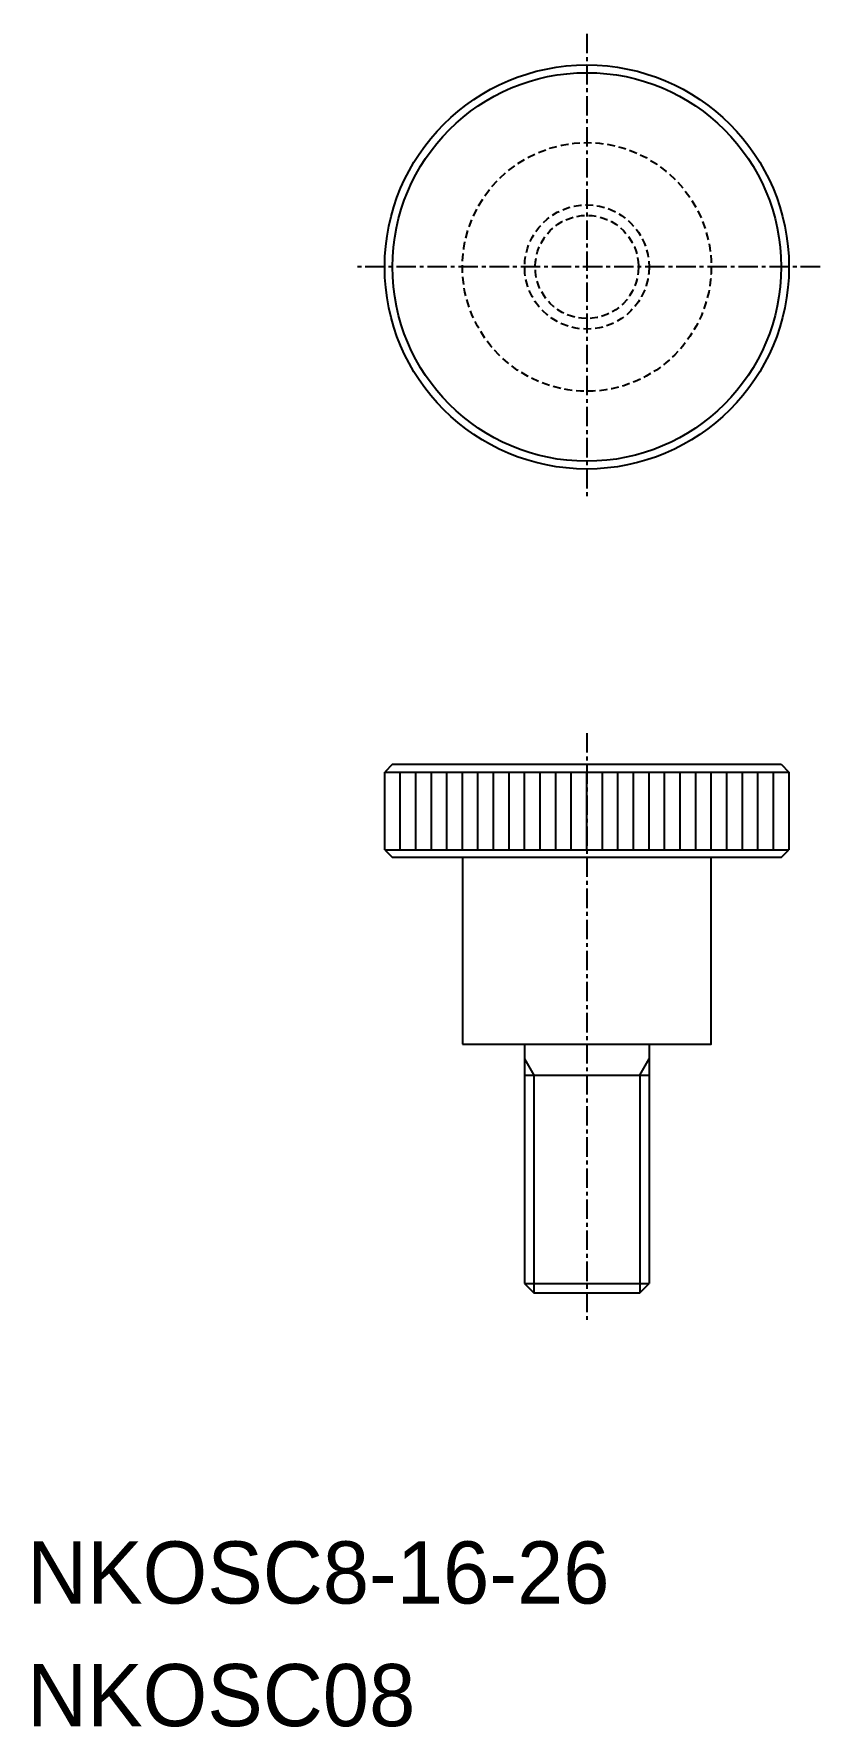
# Model space of a CAD drawing. Extents: x -12410 to -12360, y -199 to -90.
import ezdxf

# ---------------------------------------------------------------- set-up
doc = ezdxf.new("R2010")
doc.units = 0
doc.linetypes.add('CENTER', pattern=[2, 1.25, -0.25, 0.25, -0.25])
doc.linetypes.add('DASHED', pattern=[0.75, 0.5, -0.25])
doc.layers.get('0').update_dxf_attribs({"linetype": 'CONTINUOUS'})
doc.layers.add('CENTER', color=1, linetype='CENTER')

msp = doc.modelspace()

# ---------------------------------------------------------------- linework, layer by layer
at = {"color": 7, "linetype": 'CONTINUOUS'}
for p, q in [((-12387.28, -137.34), (-12387.78, -137.84)), ((-12387.78, -137.84), (-12361.78, -137.84)), ((-12387.78, -142.84), (-12387.78, -137.84)), ((-12387.28, -137.34), (-12362.28, -137.34)), ((-12386.78, -142.84), (-12386.78, -137.84)), ((-12385.78, -142.84), (-12385.78, -137.84)), ((-12384.78, -142.84), (-12384.78, -137.84)), ((-12383.78, -142.84), (-12383.78, -137.84)), ((-12382.78, -142.84), (-12382.78, -137.84)), ((-12381.78, -142.84), (-12381.78, -137.84)), ((-12380.78, -142.84), (-12380.78, -137.84)), ((-12379.78, -142.84), (-12379.78, -137.84)), ((-12378.78, -142.84), (-12378.78, -137.84)), ((-12377.78, -142.84), (-12377.78, -137.84)), ((-12376.78, -142.84), (-12376.78, -137.84)), ((-12375.78, -142.84), (-12375.78, -137.84)), ((-12374.78, -142.84), (-12374.78, -137.84)), ((-12373.78, -142.84), (-12373.78, -137.84)), ((-12372.78, -142.84), (-12372.78, -137.84)), ((-12371.78, -142.84), (-12371.78, -137.84)), ((-12370.78, -142.84), (-12370.78, -137.84)), ((-12369.78, -142.84), (-12369.78, -137.84)), ((-12368.78, -142.84), (-12368.78, -137.84)), ((-12367.78, -142.84), (-12367.78, -137.84)), ((-12366.78, -142.84), (-12366.78, -137.84)), ((-12365.78, -142.84), (-12365.78, -137.84)), ((-12364.78, -142.84), (-12364.78, -137.84)), ((-12363.78, -142.84), (-12363.78, -137.84)), ((-12362.78, -142.84), (-12362.78, -137.84)), ((-12362.28, -137.34), (-12361.78, -137.84)), ((-12361.78, -137.84), (-12361.78, -142.84)), ((-12387.78, -142.84), (-12361.78, -142.84)), ((-12387.78, -142.84), (-12387.28, -143.34)), ((-12362.28, -143.34), (-12387.28, -143.34)), ((-12380.78, -142.84), (-12380.78, -142.84)), ((-12362.28, -143.34), (-12361.78, -142.84)), ((-12378.78, -155.34), (-12378.78, -170.74)), ((-12370.78, -155.34), (-12370.78, -170.74)), ((-12378.78, -157.34), (-12370.78, -157.34)), ((-12378.78, -170.74), (-12370.78, -170.74)), ((-12378.78, -170.74), (-12378.18, -171.34)), ((-12376.78, -170.74), (-12376.78, -170.74)), ((-12374.78, -170.74), (-12374.78, -170.74)), ((-12371.38, -171.34), (-12370.78, -170.74)), ((-12378.18, -171.34), (-12371.38, -171.34))]:
    msp.add_line(p, q, dxfattribs=at)
at = {"color": 3, "linetype": 'CONTINUOUS'}
for p, q in [((-12378.78, -156.3), (-12378.18, -157.34)), ((-12371.38, -157.34), (-12370.78, -156.3)), ((-12378.18, -157.34), (-12378.18, -171.34)), ((-12371.38, -157.34), (-12371.38, -171.34))]:
    msp.add_line(p, q, dxfattribs=at)
at = {"color": 7, "linetype": 'CONTINUOUS'}
msp.add_lwpolyline([(-12382.78, -155.34), (-12366.78, -155.34), (-12366.78, -143.34), (-12382.78, -143.34)], close=True, dxfattribs=at)
for radius in [13, 12.5]:
    msp.add_circle((-12374.78, -105.34), radius, dxfattribs=at)
at = {"color": 3, "linetype": 'DASHED'}
for radius in [8, 4, 3.32]:
    msp.add_circle((-12374.78, -105.34), radius, dxfattribs=at)
at = {"layer": 'CENTER', "color": 1, "linetype": 'CENTER'}
for p, q in [((-12374.78, -90.34), (-12374.78, -120.34)), ((-12359.78, -105.34), (-12389.78, -105.34)), ((-12374.78, -135.34), (-12374.78, -173.34))]:
    msp.add_line(p, q, dxfattribs=at)

# ---------------------------------------------------------------- texts
at = {"color": 7, "linetype": 'CONTINUOUS'}
for s, p in [('NKOSC8-16-26', (-12410.78, -191.34)), ('NKOSC08', (-12410.78, -199.23))]:
    msp.add_text(s, height=4, dxfattribs=at).set_placement(p)

doc.saveas('drawing.dxf')
